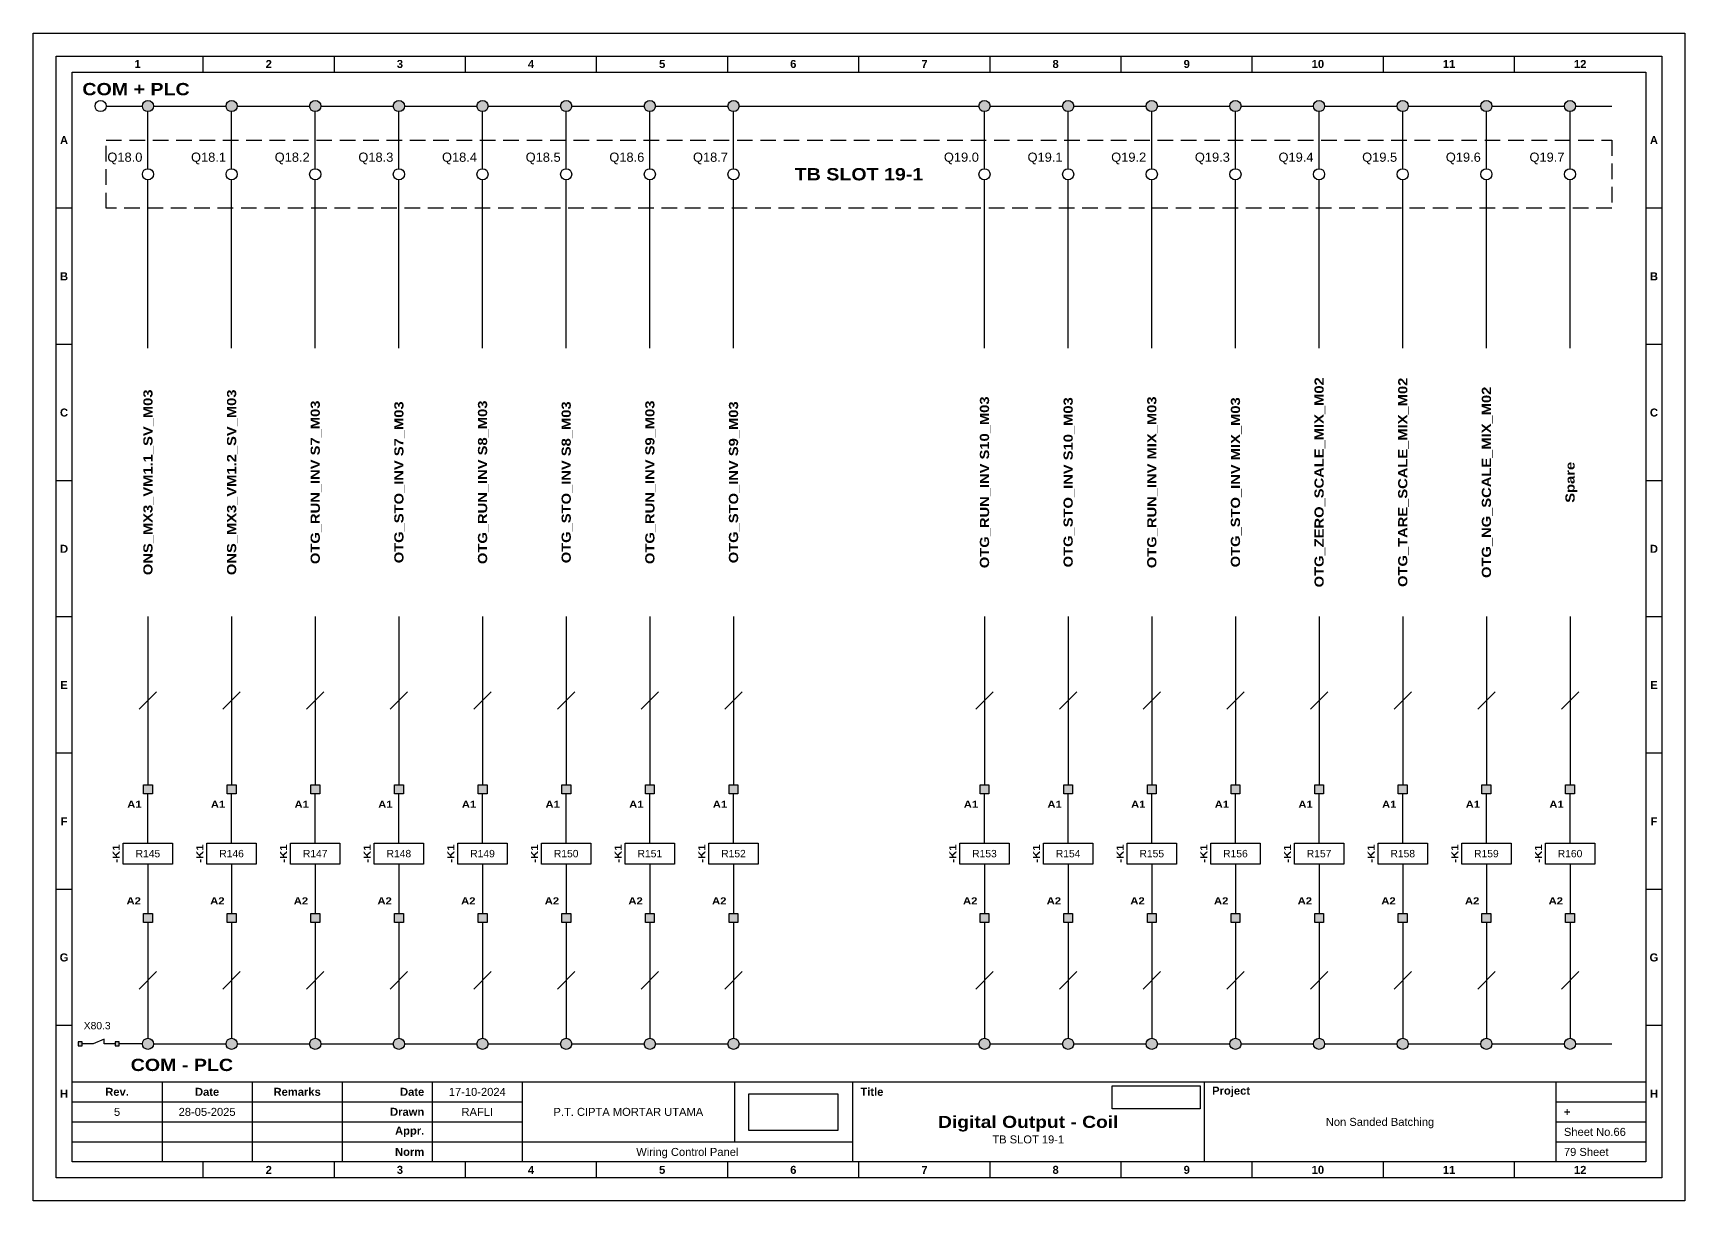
# Model space of a CAD drawing. Header units: millimetres. Extents: x 1018 to 2216, y 1079 to 1731.
# Drawn here: x 1636.9 to 1906.2, y 1079.3 to 1269.7 of the extents above; entities that cross this region are included whole.
import ezdxf
from ezdxf.enums import TextEntityAlignment as Align

# ---------------------------------------------------------------- set-up
doc = ezdxf.new("R2010")
doc.units = ezdxf.units.MM
doc.linetypes.add('HIDDEN', pattern=[9.525, 6.35, -3.175])
doc.styles.add('Bold', font='ariblk.ttf', dxfattribs={"height": 25.4})
doc.styles.get("Standard").update_dxf_attribs({"font": 'arial.ttf'})
picture_1 = doc.add_image_def('image1.png', size_in_pixel=(2048, 847))
picture_2 = doc.add_image_def('image2.png', size_in_pixel=(2092, 542))

# ---------------------------------------------------------------- blocks, each defined once
blk = doc.blocks.new('KOP MU PROJECT')
at = {"color": 6, "ltscale": 50}
for p, q in [((27.74, 184.05), (27.74, 186.66)), ((49.13, 184.05), (49.13, 186.66)), ((70.51, 184.05), (70.51, 186.66)), ((91.89, 184.05), (91.89, 186.66)), ((113.27, 184.05), (113.27, 186.66)), ((134.66, 184.05), (134.66, 186.66)), ((156.04, 184.05), (156.04, 186.66)), ((177.42, 184.05), (177.42, 186.66)), ((198.8, 184.05), (198.8, 186.66)), ((220.19, 184.05), (220.19, 186.66)), ((241.57, 184.05), (241.57, 186.66)), ((6.36, 161.84), (3.75, 161.84)), ((265.59, 161.84), (262.98, 161.84)), ((6.36, 139.63), (3.75, 139.63)), ((265.59, 139.63), (262.98, 139.63)), ((6.36, 117.42), (3.75, 117.42)), ((265.59, 117.42), (262.98, 117.42)), ((6.36, 95.22), (3.75, 95.22)), ((265.59, 95.22), (262.98, 95.22)), ((6.36, 73.01), (3.75, 73.01)), ((265.59, 73.01), (262.98, 73.01)), ((6.36, 50.8), (3.75, 50.8)), ((265.59, 50.8), (262.98, 50.8)), ((6.36, 28.59), (3.75, 28.59)), ((265.59, 28.59), (262.98, 28.59)), ((27.74, 3.75), (27.74, 6.36)), ((49.13, 3.75), (49.13, 6.36)), ((70.51, 3.75), (70.51, 6.36)), ((91.89, 3.75), (91.89, 6.36)), ((113.27, 3.75), (113.27, 6.36)), ((134.66, 3.75), (134.66, 6.36)), ((156.04, 3.75), (156.04, 6.36)), ((177.42, 3.75), (177.42, 6.36)), ((198.8, 3.75), (198.8, 6.36)), ((220.19, 3.75), (220.19, 6.36)), ((241.57, 3.75), (241.57, 6.36))]:
    blk.add_line(p, q, dxfattribs=at)
at = {"ltscale": 50}
for p, q in [((6.36, 19.41), (262.98, 19.41)), ((21.04, 19.41), (21.04, 6.36)), ((35.72, 19.41), (35.72, 6.36)), ((50.41, 19.41), (50.41, 6.36)), ((65.09, 19.41), (65.09, 6.36)), ((79.77, 19.41), (79.77, 6.36)), ((114.35, 19.41), (114.35, 9.62)), ((133.6, 19.41), (133.6, 6.36)), ((190.95, 19.41), (190.95, 6.36)), ((248.3, 19.41), (248.3, 6.36)), ((6.36, 16.15), (79.77, 16.15)), ((248.3, 16.15), (262.98, 16.15)), ((6.36, 12.89), (79.77, 12.89)), ((248.3, 12.89), (262.98, 12.89)), ((6.36, 9.62), (133.6, 9.62)), ((248.3, 9.62), (262.98, 9.62))]:
    blk.add_line(p, q, dxfattribs=at)
at = {"color": 1, "ltscale": 50}
blk.add_lwpolyline([(269.34, 0), (0, 0), (0, 190.41), (269.34, 190.41)], close=True, dxfattribs=at)
at = {"color": 6, "ltscale": 50}
for points in [[(265.59, 3.75), (3.75, 3.75), (3.75, 186.66), (265.59, 186.66)], [(262.98, 6.36), (6.36, 6.36), (6.36, 184.05), (262.98, 184.05)]]:
    blk.add_lwpolyline(points, close=True, dxfattribs=at)
at = {"ltscale": 50, "char_height": 1.305, "attachment_point": 4}
for s, width, heights, insert in [('\\pxqc;{\\fArial|b1|i0|c0|p34;1}', 21.3825, [2.51], (6.36, 185.36)), ('\\pxqc;{\\fArial|b1|i0|c0|p34;2}', 21.3825, [2.51], (27.74, 185.36)), ('\\pxqc;{\\fArial|b1|i0|c0|p34;3}', 21.3825, [2.51], (49.13, 185.36)), ('\\pxqc;{\\fArial|b1|i0|c0|p34;4}', 21.3825, [2.51], (70.51, 185.36)), ('\\pxqc;{\\fArial|b1|i0|c0|p34;5}', 21.3825, [2.51], (91.89, 185.36)), ('\\pxqc;{\\fArial|b1|i0|c0|p34;6}', 21.3825, [2.51], (113.27, 185.36)), ('\\pxqc;{\\fArial|b1|i0|c0|p34;7}', 21.3825, [2.51], (134.66, 185.36)), ('\\pxqc;{\\fArial|b1|i0|c0|p34;8}', 21.3825, [2.51], (156.04, 185.36)), ('\\pxqc;{\\fArial|b1|i0|c0|p34;9}', 21.3825, [2.51], (177.42, 185.36)), ('\\pxqc;{\\fArial|b1|i0|c0|p34;10}', 21.3825, [2.51], (198.8, 185.36)), ('\\pxqc;{\\fArial|b1|i0|c0|p34;11}', 21.3825, [2.51], (220.19, 185.36)), ('\\pxqc;{\\fArial|b1|i0|c0|p34;12}', 21.3825, [2.51], (241.57, 185.36)), ('\\pxqc;{\\fArial|b1|i0|c0|p34;A}', 2.61, [2.51], (3.75, 172.95)), ('\\pxqc;{\\fArial|b1|i0|c0|p34;A}', 2.61, [2.51], (262.98, 172.95)), ('\\pxqc;{\\fArial|b1|i0|c0|p34;B}', 2.61, [2.51], (3.75, 150.74)), ('\\pxqc;{\\fArial|b1|i0|c0|p34;B}', 2.61, [2.51], (262.98, 150.74)), ('\\pxqc;{\\fArial|b1|i0|c0|p34;C}', 2.61, [2.51], (3.75, 128.53)), ('\\pxqc;{\\fArial|b1|i0|c0|p34;C}', 2.61, [2.51], (262.98, 128.53)), ('\\pxqc;{\\fArial|b1|i0|c0|p34;D}', 2.61, [2.51], (3.75, 106.32)), ('\\pxqc;{\\fArial|b1|i0|c0|p34;D}', 2.61, [2.51], (262.98, 106.32)), ('\\pxqc;{\\fArial|b1|i0|c0|p34;E}', 2.61, [2.51], (3.75, 84.11)), ('\\pxqc;{\\fArial|b1|i0|c0|p34;E}', 2.61, [2.51], (262.98, 84.11)), ('\\pxqc;{\\fArial|b1|i0|c0|p34;F}', 2.61, [2.51], (3.75, 61.9)), ('\\pxqc;{\\fArial|b1|i0|c0|p34;F}', 2.61, [2.51], (262.98, 61.9)), ('\\pxqc;{\\fArial|b1|i0|c0|p34;G}', 2.61, [2.51], (3.75, 39.69)), ('\\pxqc;{\\fArial|b1|i0|c0|p34;G}', 2.61, [2.51], (262.98, 39.69)), ('\\pxqc;{\\fArial|b1|i0|c0|p34;H}', 2.61, [2.51], (3.75, 17.47)), ('\\pxqc;{\\fArial|b1|i0|c0|p34;Rev.}', 14.6811, [2.88], (6.36, 17.78)), ('\\pxqc;{\\fArial|b1|i0|c0|p34;Date}', 14.6811, [2.88], (21.04, 17.78)), ('\\pxqc;{\\fArial|b1|i0|c0|p34;Remarks}', 14.6811, [2.88], (35.72, 17.78)), ('\\pxqr;{\\fArial|b1|i0|c0|p34;Date}', 13.3761, [2.88], (50.41, 17.78)), ('\\pxql;{\\fArial|b1|i0|c0|p34;Title}', 50.2419, [2.88], (134.9, 17.78)), ('\\pxql;{\\fArial|b1|i0|c0|p34;Project}', 50.2419, [2.88], (192.25, 17.78)), ('\\pxqc;{\\fArial|b1|i0|c0|p34;H}', 2.61, [2.51], (262.98, 17.47)), ('\\pxqr;{\\fArial|b1|i0|c0|p34;Drawn}', 13.3761, [2.88], (50.41, 14.52)), ('\\pxql;{\\fArial|b1|i0|c0|p34;+}', 14.6811, [2.88], (249.61, 14.52)), ('\\pxqr;{\\fArial|b1|i0|c0|p34;Appr.}', 13.3761, [2.88], (50.41, 11.26)), ('\\pxqr;{\\fArial|b1|i0|c0|p34;Norm}', 13.3761, [2.88], (50.41, 7.99)), ('\\pxqc;{\\fArial|b1|i0|c0|p34;2}', 21.3825, [2.51], (27.74, 5.06)), ('\\pxqc;{\\fArial|b1|i0|c0|p34;3}', 21.3825, [2.51], (49.13, 5.06)), ('\\pxqc;{\\fArial|b1|i0|c0|p34;4}', 21.3825, [2.51], (70.51, 5.06)), ('\\pxqc;{\\fArial|b1|i0|c0|p34;5}', 21.3825, [2.51], (91.89, 5.06)), ('\\pxqc;{\\fArial|b1|i0|c0|p34;6}', 21.3825, [2.51], (113.27, 5.06)), ('\\pxqc;{\\fArial|b1|i0|c0|p34;7}', 21.3825, [2.51], (134.66, 5.06)), ('\\pxqc;{\\fArial|b1|i0|c0|p34;8}', 21.3825, [2.51], (156.04, 5.06)), ('\\pxqc;{\\fArial|b1|i0|c0|p34;9}', 21.3825, [2.51], (177.42, 5.06)), ('\\pxqc;{\\fArial|b1|i0|c0|p34;10}', 21.3825, [2.51], (198.8, 5.06)), ('\\pxqc;{\\fArial|b1|i0|c0|p34;11}', 21.3825, [2.51], (220.19, 5.06)), ('\\pxqc;{\\fArial|b1|i0|c0|p34;12}', 21.3825, [2.51], (241.57, 5.06))]:
    blk.add_mtext_dynamic_manual_height_columns(s, width=width, gutter_width=0.0326, heights=heights, dxfattribs=dict(at, insert=insert))
at = {"ltscale": 50}
for tag, p in [('DATECREATED', (72.43, 17.78)), ('REV', (13.7, 14.52)), ('REVDATE', (28.38, 14.52)), ('REMARKS', (43.06, 14.52)), ('DRAWN', (72.43, 14.52)), ('COMPANY', (97.06, 14.52)), ('PROJECT', (219.62, 12.89)), ('APPR', (72.43, 11.26)), ('NORM', (72.43, 7.99)), ('DRAWINGCATEGORY', (106.68, 7.99)), ('DESCRIPTION', (162.27, 10.03))]:
    blk.add_attdef(tag, text='', height=1.3, dxfattribs=at).set_placement(p, align=Align.MIDDLE_CENTER)
at = {"ltscale": 50, "style": 'Bold'}
blk.add_attdef('TITLE', text='', height=1.96, dxfattribs=at).set_placement((162.27, 12.89), align=Align.MIDDLE_CENTER)
at = {"ltscale": 50}
for tag, p in [('SHEETNUMBER', (249.61, 11.26)), ('TOTALSHEET', (249.61, 7.99))]:
    blk.add_attdef(tag, text='', height=1.3, dxfattribs=at).set_placement(p, align=Align.MIDDLE_LEFT)
image = blk.add_image(picture_1, insert=(116.72, 11.48), size_in_units=(14.5, 6), dxfattribs=at)
image.dxf.flags = 15
image = blk.add_image(picture_2, insert=(175.94, 15.04), size_in_units=(14.36, 3.72), dxfattribs=at)
image.dxf.flags = 15

msp = doc.modelspace()

# ---------------------------------------------------------------- hatches: boundary and pattern name
at = {"true_color": 0x105689}
h = msp.add_hatch(color=146, dxfattribs=at)
h.dxf.hatch_style = 1
h.paths.add_polyline_path([(1888.37, 1257.79, 1), (1886.55, 1257.79, 1)])
h.paths.add_polyline_path([(1872.91, 1257.79, 1), (1874.73, 1257.79, 1)])
h.paths.add_polyline_path([(1859.27, 1257.79, 1), (1861.09, 1257.79, 1)])
h.paths.add_polyline_path([(1847.45, 1257.79, 1), (1845.63, 1257.79, 1)])
h.paths.add_polyline_path([(1833.81, 1257.79, 1), (1831.99, 1257.79, 1)])
h.paths.add_polyline_path([(1820.17, 1257.79, 1), (1818.35, 1257.79, 1)])
h.paths.add_polyline_path([(1806.53, 1257.79, 1), (1804.71, 1257.79, 1)])
h.paths.add_polyline_path([(1792.89, 1257.79, 1), (1791.07, 1257.79, 1)])
h.paths.add_polyline_path([(1751.97, 1257.79, 1), (1750.16, 1257.79, 1)])
h.paths.add_polyline_path([(1738.33, 1257.79, 1), (1736.52, 1257.79, 1)])
h.paths.add_polyline_path([(1724.69, 1257.79, 1), (1722.88, 1257.79, 1)])
h.paths.add_polyline_path([(1711.05, 1257.79, 1), (1709.24, 1257.79, 1)])
h.paths.add_polyline_path([(1695.6, 1257.79, 1), (1697.41, 1257.79, 1)])
h.paths.add_polyline_path([(1683.77, 1257.79, 1), (1681.96, 1257.79, 1)])
h.paths.add_polyline_path([(1668.32, 1257.79, 1), (1670.13, 1257.79, 1)])
h.paths.add_polyline_path([(1656.49, 1257.79, 1), (1654.68, 1257.79, 1)])
h = msp.add_hatch(color=256)
h.dxf.hatch_style = 1
h.paths.add_polyline_path([(1656.31, 1145.68), (1656.31, 1147.13), (1654.86, 1147.13), (1654.86, 1145.68)])
h.paths.add_polyline_path([(1654.86, 1124.7), (1656.31, 1124.7), (1656.31, 1126.15), (1654.86, 1126.15)])
h = msp.add_hatch(color=256)
h.dxf.hatch_style = 1
h.paths.add_polyline_path([(1669.95, 1145.68), (1669.95, 1147.13), (1668.5, 1147.13), (1668.5, 1145.68)])
h.paths.add_polyline_path([(1668.5, 1124.7), (1669.95, 1124.7), (1669.95, 1126.15), (1668.5, 1126.15)])
h = msp.add_hatch(color=256)
h.dxf.hatch_style = 1
h.paths.add_polyline_path([(1683.59, 1145.68), (1683.59, 1147.13), (1682.14, 1147.13), (1682.14, 1145.68)])
h.paths.add_polyline_path([(1682.14, 1124.7), (1683.59, 1124.7), (1683.59, 1126.15), (1682.14, 1126.15)])
h = msp.add_hatch(color=256)
h.dxf.hatch_style = 1
h.paths.add_polyline_path([(1697.23, 1145.68), (1697.23, 1147.13), (1695.78, 1147.13), (1695.78, 1145.68)])
h.paths.add_polyline_path([(1695.78, 1124.7), (1697.23, 1124.7), (1697.23, 1126.15), (1695.78, 1126.15)])
h = msp.add_hatch(color=256)
h.dxf.hatch_style = 1
h.paths.add_polyline_path([(1710.87, 1145.68), (1710.87, 1147.13), (1709.42, 1147.13), (1709.42, 1145.68)])
h.paths.add_polyline_path([(1709.42, 1124.7), (1710.87, 1124.7), (1710.87, 1126.15), (1709.42, 1126.15)])
h = msp.add_hatch(color=256)
h.dxf.hatch_style = 1
h.paths.add_polyline_path([(1724.51, 1145.68), (1724.51, 1147.13), (1723.06, 1147.13), (1723.06, 1145.68)])
h.paths.add_polyline_path([(1723.06, 1124.7), (1724.51, 1124.7), (1724.51, 1126.15), (1723.06, 1126.15)])
h = msp.add_hatch(color=256)
h.dxf.hatch_style = 1
h.paths.add_polyline_path([(1738.15, 1145.68), (1738.15, 1147.13), (1736.7, 1147.13), (1736.7, 1145.68)])
h.paths.add_polyline_path([(1736.7, 1124.7), (1738.15, 1124.7), (1738.15, 1126.15), (1736.7, 1126.15)])
h = msp.add_hatch(color=256)
h.dxf.hatch_style = 1
h.paths.add_polyline_path([(1751.79, 1145.68), (1751.79, 1147.13), (1750.34, 1147.13), (1750.34, 1145.68)])
h.paths.add_polyline_path([(1750.34, 1124.7), (1751.79, 1124.7), (1751.79, 1126.15), (1750.34, 1126.15)])
h = msp.add_hatch(color=256)
h.dxf.hatch_style = 1
h.paths.add_polyline_path([(1792.71, 1145.68), (1792.71, 1147.13), (1791.26, 1147.13), (1791.26, 1145.68)])
h.paths.add_polyline_path([(1791.26, 1124.7), (1792.71, 1124.7), (1792.71, 1126.15), (1791.26, 1126.15)])
h = msp.add_hatch(color=256)
h.dxf.hatch_style = 1
h.paths.add_polyline_path([(1806.35, 1145.68), (1806.35, 1147.13), (1804.9, 1147.13), (1804.9, 1145.68)])
h.paths.add_polyline_path([(1804.9, 1124.7), (1806.35, 1124.7), (1806.35, 1126.15), (1804.9, 1126.15)])
h = msp.add_hatch(color=256)
h.dxf.hatch_style = 1
h.paths.add_polyline_path([(1819.99, 1145.68), (1819.99, 1147.13), (1818.54, 1147.13), (1818.54, 1145.68)])
h.paths.add_polyline_path([(1818.54, 1124.7), (1819.99, 1124.7), (1819.99, 1126.15), (1818.54, 1126.15)])
h = msp.add_hatch(color=256)
h.dxf.hatch_style = 1
h.paths.add_polyline_path([(1833.63, 1145.68), (1833.63, 1147.13), (1832.18, 1147.13), (1832.18, 1145.68)])
h.paths.add_polyline_path([(1832.18, 1124.7), (1833.63, 1124.7), (1833.63, 1126.15), (1832.18, 1126.15)])
h = msp.add_hatch(color=256)
h.dxf.hatch_style = 1
h.paths.add_polyline_path([(1847.27, 1145.68), (1847.27, 1147.13), (1845.82, 1147.13), (1845.82, 1145.68)])
h.paths.add_polyline_path([(1845.82, 1124.7), (1847.27, 1124.7), (1847.27, 1126.15), (1845.82, 1126.15)])
h = msp.add_hatch(color=256)
h.dxf.hatch_style = 1
h.paths.add_polyline_path([(1860.91, 1145.68), (1860.91, 1147.13), (1859.45, 1147.13), (1859.45, 1145.68)])
h.paths.add_polyline_path([(1859.45, 1124.7), (1860.91, 1124.7), (1860.91, 1126.15), (1859.45, 1126.15)])
h = msp.add_hatch(color=256)
h.dxf.hatch_style = 1
h.paths.add_polyline_path([(1874.55, 1145.68), (1874.55, 1147.13), (1873.09, 1147.13), (1873.09, 1145.68)])
h.paths.add_polyline_path([(1873.09, 1124.7), (1874.55, 1124.7), (1874.55, 1126.15), (1873.09, 1126.15)])
h = msp.add_hatch(color=256)
h.dxf.hatch_style = 1
h.paths.add_polyline_path([(1888.18, 1145.68), (1888.18, 1147.13), (1886.73, 1147.13), (1886.73, 1145.68)])
h.paths.add_polyline_path([(1886.73, 1124.7), (1888.18, 1124.7), (1888.18, 1126.15), (1886.73, 1126.15)])
h = msp.add_hatch(color=256)
h.dxf.hatch_style = 1
h.paths.add_polyline_path([(1650.88, 1105.22), (1650.24, 1105.22), (1650.24, 1104.58), (1650.88, 1104.58)])
h.paths.add_polyline_path([(1644.21, 1105.22), (1644.21, 1104.58), (1644.85, 1104.58), (1644.85, 1105.22)])
h = msp.add_hatch(color=146, dxfattribs=at)
h.dxf.hatch_style = 1
h.paths.add_polyline_path([(1888.37, 1104.9, 1), (1886.55, 1104.9, 1)])
h.paths.add_polyline_path([(1872.91, 1104.9, 1), (1874.73, 1104.9, 1)])
h.paths.add_polyline_path([(1859.27, 1104.9, 1), (1861.09, 1104.9, 1)])
h.paths.add_polyline_path([(1847.45, 1104.9, 1), (1845.63, 1104.9, 1)])
h.paths.add_polyline_path([(1833.81, 1104.9, 1), (1831.99, 1104.9, 1)])
h.paths.add_polyline_path([(1820.17, 1104.9, 1), (1818.35, 1104.9, 1)])
h.paths.add_polyline_path([(1806.53, 1104.9, 1), (1804.71, 1104.9, 1)])
h.paths.add_polyline_path([(1792.89, 1104.9, 1), (1791.07, 1104.9, 1)])
h.paths.add_polyline_path([(1751.97, 1104.9, 1), (1750.16, 1104.9, 1)])
h.paths.add_polyline_path([(1738.33, 1104.9, 1), (1736.52, 1104.9, 1)])
h.paths.add_polyline_path([(1724.69, 1104.9, 1), (1722.88, 1104.9, 1)])
h.paths.add_polyline_path([(1711.05, 1104.9, 1), (1709.24, 1104.9, 1)])
h.paths.add_polyline_path([(1695.6, 1104.9, 1), (1697.41, 1104.9, 1)])
h.paths.add_polyline_path([(1683.77, 1104.9, 1), (1681.96, 1104.9, 1)])
h.paths.add_polyline_path([(1668.32, 1104.9, 1), (1670.13, 1104.9, 1)])
h.paths.add_polyline_path([(1656.49, 1104.9, 1), (1654.68, 1104.9, 1)])

# ---------------------------------------------------------------- linework, layer by layer
at = {"color": 146, "true_color": 0x105689}
for p, q in [((1648.76, 1257.79), (1654.68, 1257.79)), ((1655.58, 1247.59), (1655.58, 1256.88)), ((1656.49, 1257.79), (1668.32, 1257.79)), ((1669.22, 1247.59), (1669.22, 1256.88)), ((1670.13, 1257.79), (1681.96, 1257.79)), ((1682.86, 1247.59), (1682.86, 1256.88)), ((1683.77, 1257.79), (1695.6, 1257.79)), ((1696.5, 1247.59), (1696.5, 1256.88)), ((1697.41, 1257.79), (1709.24, 1257.79)), ((1710.14, 1247.59), (1710.14, 1256.88)), ((1711.05, 1257.79), (1722.88, 1257.79)), ((1723.78, 1247.59), (1723.78, 1256.88)), ((1724.69, 1257.79), (1736.52, 1257.79)), ((1737.42, 1247.59), (1737.42, 1256.88)), ((1738.33, 1257.79), (1750.16, 1257.79)), ((1751.06, 1247.59), (1751.06, 1256.88)), ((1751.97, 1257.79), (1791.07, 1257.79)), ((1791.98, 1247.59), (1791.98, 1256.88)), ((1792.89, 1257.79), (1804.71, 1257.79)), ((1805.62, 1247.59), (1805.62, 1256.88)), ((1806.53, 1257.79), (1818.35, 1257.79)), ((1819.26, 1247.59), (1819.26, 1256.88)), ((1820.17, 1257.79), (1831.99, 1257.79)), ((1832.9, 1247.59), (1832.9, 1256.88)), ((1833.81, 1257.79), (1845.63, 1257.79)), ((1846.54, 1247.59), (1846.54, 1256.88)), ((1847.45, 1257.79), (1859.27, 1257.79)), ((1860.18, 1247.59), (1860.18, 1256.88)), ((1861.09, 1257.79), (1872.91, 1257.79)), ((1873.82, 1247.59), (1873.82, 1256.88)), ((1874.73, 1257.79), (1886.55, 1257.79)), ((1887.46, 1247.59), (1887.46, 1256.88)), ((1888.37, 1257.79), (1894.28, 1257.79)), ((1655.58, 1218.34), (1655.58, 1245.77)), ((1669.22, 1218.34), (1669.22, 1245.77)), ((1682.86, 1218.34), (1682.86, 1245.77)), ((1696.5, 1218.34), (1696.5, 1245.77)), ((1710.14, 1218.34), (1710.14, 1245.77)), ((1723.78, 1218.34), (1723.78, 1245.77)), ((1737.42, 1218.34), (1737.42, 1245.77)), ((1751.06, 1218.34), (1751.06, 1245.77)), ((1791.98, 1218.34), (1791.98, 1245.77)), ((1805.62, 1218.34), (1805.62, 1245.77)), ((1819.26, 1218.34), (1819.26, 1245.77)), ((1832.9, 1218.34), (1832.9, 1245.77)), ((1846.54, 1218.34), (1846.54, 1245.77)), ((1860.18, 1218.34), (1860.18, 1245.77)), ((1873.82, 1218.34), (1873.82, 1245.77)), ((1887.46, 1218.34), (1887.46, 1245.77)), ((1655.58, 1174.57), (1655.58, 1147.13)), ((1669.22, 1174.57), (1669.22, 1147.13)), ((1682.86, 1174.57), (1682.86, 1147.13)), ((1696.5, 1174.57), (1696.5, 1147.13)), ((1710.14, 1174.57), (1710.14, 1147.13)), ((1723.78, 1174.57), (1723.78, 1147.13)), ((1737.42, 1174.57), (1737.42, 1147.13)), ((1751.06, 1174.57), (1751.06, 1147.13)), ((1791.98, 1174.57), (1791.98, 1147.13)), ((1805.62, 1174.57), (1805.62, 1147.13)), ((1819.26, 1174.57), (1819.26, 1147.13)), ((1832.9, 1174.57), (1832.9, 1147.13)), ((1846.54, 1174.57), (1846.54, 1147.13)), ((1860.18, 1174.57), (1860.18, 1147.13)), ((1873.82, 1174.57), (1873.82, 1147.13)), ((1887.46, 1174.57), (1887.46, 1147.13)), ((1654.17, 1159.44), (1657, 1162.27)), ((1667.81, 1159.44), (1670.64, 1162.27)), ((1681.45, 1159.44), (1684.28, 1162.27)), ((1695.09, 1159.44), (1697.92, 1162.27)), ((1708.73, 1159.44), (1711.56, 1162.27)), ((1722.37, 1159.44), (1725.2, 1162.27)), ((1736.01, 1159.44), (1738.84, 1162.27)), ((1749.65, 1159.44), (1752.48, 1162.27)), ((1790.57, 1159.44), (1793.4, 1162.27)), ((1804.21, 1159.44), (1807.04, 1162.27)), ((1817.85, 1159.44), (1820.68, 1162.27)), ((1831.49, 1159.44), (1834.31, 1162.27)), ((1845.13, 1159.44), (1847.95, 1162.27)), ((1858.77, 1159.44), (1861.59, 1162.27)), ((1872.41, 1159.44), (1875.23, 1162.27)), ((1886.05, 1159.44), (1888.87, 1162.27)), ((1655.58, 1124.7), (1655.58, 1105.81)), ((1669.22, 1124.7), (1669.22, 1105.81)), ((1682.86, 1124.7), (1682.86, 1105.81)), ((1696.5, 1124.7), (1696.5, 1105.81)), ((1710.14, 1124.7), (1710.14, 1105.81)), ((1723.78, 1124.7), (1723.78, 1105.81)), ((1737.42, 1124.7), (1737.42, 1105.81)), ((1751.06, 1124.7), (1751.06, 1105.81)), ((1791.98, 1124.7), (1791.98, 1105.81)), ((1805.62, 1124.7), (1805.62, 1105.81)), ((1819.26, 1124.7), (1819.26, 1105.81)), ((1832.9, 1124.7), (1832.9, 1105.81)), ((1846.54, 1124.7), (1846.54, 1105.81)), ((1860.18, 1124.7), (1860.18, 1105.81)), ((1873.82, 1124.7), (1873.82, 1105.81)), ((1887.46, 1124.7), (1887.46, 1105.81)), ((1654.17, 1113.84), (1657, 1116.67)), ((1667.81, 1113.84), (1670.64, 1116.67)), ((1681.45, 1113.84), (1684.28, 1116.67)), ((1695.09, 1113.84), (1697.92, 1116.67)), ((1708.73, 1113.84), (1711.56, 1116.67)), ((1722.37, 1113.84), (1725.2, 1116.67)), ((1736.01, 1113.84), (1738.84, 1116.67)), ((1749.65, 1113.84), (1752.48, 1116.67)), ((1790.57, 1113.84), (1793.4, 1116.67)), ((1804.21, 1113.84), (1807.04, 1116.67)), ((1817.85, 1113.84), (1820.68, 1116.67)), ((1831.49, 1113.84), (1834.31, 1116.67)), ((1845.13, 1113.84), (1847.95, 1116.67)), ((1858.77, 1113.84), (1861.59, 1116.67)), ((1872.41, 1113.84), (1875.23, 1116.67)), ((1886.05, 1113.84), (1888.87, 1116.67)), ((1654.68, 1104.9), (1650.88, 1104.9)), ((1656.49, 1104.9), (1668.32, 1104.9)), ((1670.13, 1104.9), (1681.96, 1104.9)), ((1683.77, 1104.9), (1695.6, 1104.9)), ((1697.41, 1104.9), (1709.24, 1104.9)), ((1711.05, 1104.9), (1722.88, 1104.9)), ((1724.69, 1104.9), (1736.52, 1104.9)), ((1738.33, 1104.9), (1750.16, 1104.9)), ((1751.97, 1104.9), (1791.07, 1104.9)), ((1792.89, 1104.9), (1804.71, 1104.9)), ((1806.53, 1104.9), (1818.35, 1104.9)), ((1820.17, 1104.9), (1831.99, 1104.9)), ((1833.81, 1104.9), (1845.63, 1104.9)), ((1847.45, 1104.9), (1859.27, 1104.9)), ((1861.09, 1104.9), (1872.91, 1104.9)), ((1874.73, 1104.9), (1886.55, 1104.9)), ((1888.37, 1104.9), (1894.28, 1104.9))]:
    msp.add_line(p, q, dxfattribs=at)
at = {"ltscale": 50}
for p, q in [((1655.58, 1137.64), (1655.58, 1145.68)), ((1669.22, 1137.64), (1669.22, 1145.68)), ((1682.86, 1137.64), (1682.86, 1145.68)), ((1696.5, 1137.64), (1696.5, 1145.68)), ((1710.14, 1137.64), (1710.14, 1145.68)), ((1723.78, 1137.64), (1723.78, 1145.68)), ((1737.42, 1137.64), (1737.42, 1145.68)), ((1751.06, 1137.64), (1751.06, 1145.68)), ((1791.98, 1137.64), (1791.98, 1145.68)), ((1805.62, 1137.64), (1805.62, 1145.68)), ((1819.26, 1137.64), (1819.26, 1145.68)), ((1832.9, 1137.64), (1832.9, 1145.68)), ((1846.54, 1137.64), (1846.54, 1145.68)), ((1860.18, 1137.64), (1860.18, 1145.68)), ((1873.82, 1137.64), (1873.82, 1145.68)), ((1887.46, 1137.64), (1887.46, 1145.68)), ((1655.58, 1134.2), (1655.58, 1126.15)), ((1669.22, 1134.2), (1669.22, 1126.15)), ((1682.86, 1134.2), (1682.86, 1126.15)), ((1696.5, 1134.2), (1696.5, 1126.15)), ((1710.14, 1134.2), (1710.14, 1126.15)), ((1723.78, 1134.2), (1723.78, 1126.15)), ((1737.42, 1134.2), (1737.42, 1126.15)), ((1751.06, 1134.2), (1751.06, 1126.15)), ((1791.98, 1134.2), (1791.98, 1126.15)), ((1805.62, 1134.2), (1805.62, 1126.15)), ((1819.26, 1134.2), (1819.26, 1126.15)), ((1832.9, 1134.2), (1832.9, 1126.15)), ((1846.54, 1134.2), (1846.54, 1126.15)), ((1860.18, 1134.2), (1860.18, 1126.15)), ((1873.82, 1134.2), (1873.82, 1126.15)), ((1887.46, 1134.2), (1887.46, 1126.15)), ((1646.65, 1104.9), (1644.85, 1104.9)), ((1648.44, 1105.65), (1646.65, 1104.9)), ((1650.24, 1104.9), (1648.44, 1104.9))]:
    msp.add_line(p, q, dxfattribs=at)
msp.add_line((1648.44, 1104.9), (1648.44, 1105.65))
at = {"linetype": 'HIDDEN', "ltscale": 0.4}
msp.add_lwpolyline([(1648.76, 1252.23), (1894.28, 1252.23), (1894.28, 1241.13), (1648.76, 1241.13)], close=True, dxfattribs=at)
for points in [[(1654.86, 1147.13), (1656.31, 1147.13), (1656.31, 1145.68), (1654.86, 1145.68)], [(1668.5, 1147.13), (1669.95, 1147.13), (1669.95, 1145.68), (1668.5, 1145.68)], [(1682.14, 1147.13), (1683.59, 1147.13), (1683.59, 1145.68), (1682.14, 1145.68)], [(1695.78, 1147.13), (1697.23, 1147.13), (1697.23, 1145.68), (1695.78, 1145.68)], [(1709.42, 1147.13), (1710.87, 1147.13), (1710.87, 1145.68), (1709.42, 1145.68)], [(1723.06, 1147.13), (1724.51, 1147.13), (1724.51, 1145.68), (1723.06, 1145.68)], [(1736.7, 1147.13), (1738.15, 1147.13), (1738.15, 1145.68), (1736.7, 1145.68)], [(1750.34, 1147.13), (1751.79, 1147.13), (1751.79, 1145.68), (1750.34, 1145.68)], [(1791.26, 1147.13), (1792.71, 1147.13), (1792.71, 1145.68), (1791.26, 1145.68)], [(1804.9, 1147.13), (1806.35, 1147.13), (1806.35, 1145.68), (1804.9, 1145.68)], [(1818.54, 1147.13), (1819.99, 1147.13), (1819.99, 1145.68), (1818.54, 1145.68)], [(1832.18, 1147.13), (1833.63, 1147.13), (1833.63, 1145.68), (1832.18, 1145.68)], [(1845.82, 1147.13), (1847.27, 1147.13), (1847.27, 1145.68), (1845.82, 1145.68)], [(1859.45, 1147.13), (1860.91, 1147.13), (1860.91, 1145.68), (1859.45, 1145.68)], [(1873.09, 1147.13), (1874.55, 1147.13), (1874.55, 1145.68), (1873.09, 1145.68)], [(1886.73, 1147.13), (1888.18, 1147.13), (1888.18, 1145.68), (1886.73, 1145.68)], [(1654.86, 1126.15), (1656.31, 1126.15), (1656.31, 1124.7), (1654.86, 1124.7)], [(1668.5, 1126.15), (1669.95, 1126.15), (1669.95, 1124.7), (1668.5, 1124.7)], [(1682.14, 1126.15), (1683.59, 1126.15), (1683.59, 1124.7), (1682.14, 1124.7)], [(1695.78, 1126.15), (1697.23, 1126.15), (1697.23, 1124.7), (1695.78, 1124.7)], [(1709.42, 1126.15), (1710.87, 1126.15), (1710.87, 1124.7), (1709.42, 1124.7)], [(1723.06, 1126.15), (1724.51, 1126.15), (1724.51, 1124.7), (1723.06, 1124.7)], [(1736.7, 1126.15), (1738.15, 1126.15), (1738.15, 1124.7), (1736.7, 1124.7)], [(1750.34, 1126.15), (1751.79, 1126.15), (1751.79, 1124.7), (1750.34, 1124.7)], [(1791.26, 1126.15), (1792.71, 1126.15), (1792.71, 1124.7), (1791.26, 1124.7)], [(1804.9, 1126.15), (1806.35, 1126.15), (1806.35, 1124.7), (1804.9, 1124.7)], [(1818.54, 1126.15), (1819.99, 1126.15), (1819.99, 1124.7), (1818.54, 1124.7)], [(1832.18, 1126.15), (1833.63, 1126.15), (1833.63, 1124.7), (1832.18, 1124.7)], [(1845.82, 1126.15), (1847.27, 1126.15), (1847.27, 1124.7), (1845.82, 1124.7)], [(1859.45, 1126.15), (1860.91, 1126.15), (1860.91, 1124.7), (1859.45, 1124.7)], [(1873.09, 1126.15), (1874.55, 1126.15), (1874.55, 1124.7), (1873.09, 1124.7)], [(1886.73, 1126.15), (1888.18, 1126.15), (1888.18, 1124.7), (1886.73, 1124.7)]]:
    msp.add_lwpolyline(points, close=True)
at = {"ltscale": 50}
for points in [[(1651.56, 1137.64), (1659.6, 1137.64), (1659.6, 1134.2), (1651.56, 1134.2)], [(1665.2, 1137.64), (1673.24, 1137.64), (1673.24, 1134.2), (1665.2, 1134.2)], [(1678.84, 1137.64), (1686.88, 1137.64), (1686.88, 1134.2), (1678.84, 1134.2)], [(1692.48, 1137.64), (1700.52, 1137.64), (1700.52, 1134.2), (1692.48, 1134.2)], [(1706.12, 1137.64), (1714.16, 1137.64), (1714.16, 1134.2), (1706.12, 1134.2)], [(1719.76, 1137.64), (1727.8, 1137.64), (1727.8, 1134.2), (1719.76, 1134.2)], [(1733.4, 1137.64), (1741.44, 1137.64), (1741.44, 1134.2), (1733.4, 1134.2)], [(1747.04, 1137.64), (1755.08, 1137.64), (1755.08, 1134.2), (1747.04, 1134.2)], [(1787.96, 1137.64), (1796, 1137.64), (1796, 1134.2), (1787.96, 1134.2)], [(1801.6, 1137.64), (1809.64, 1137.64), (1809.64, 1134.2), (1801.6, 1134.2)], [(1815.24, 1137.64), (1823.28, 1137.64), (1823.28, 1134.2), (1815.24, 1134.2)], [(1828.88, 1137.64), (1836.92, 1137.64), (1836.92, 1134.2), (1828.88, 1134.2)], [(1842.52, 1137.64), (1850.56, 1137.64), (1850.56, 1134.2), (1842.52, 1134.2)], [(1856.16, 1137.64), (1864.2, 1137.64), (1864.2, 1134.2), (1856.16, 1134.2)], [(1869.8, 1137.64), (1877.84, 1137.64), (1877.84, 1134.2), (1869.8, 1134.2)], [(1883.44, 1137.64), (1891.48, 1137.64), (1891.48, 1134.2), (1883.44, 1134.2)]]:
    msp.add_lwpolyline(points, close=True, dxfattribs=at)
at = {"ltscale": 500}
for points in [[(1644.21, 1105.22), (1644.21, 1104.58), (1644.85, 1104.58), (1644.85, 1105.22)], [(1650.24, 1105.22), (1650.24, 1104.58), (1650.88, 1104.58), (1650.88, 1105.22)]]:
    msp.add_lwpolyline(points, close=True, dxfattribs=at)
at = {"color": 146, "ltscale": 500, "true_color": 0x105689}
for centre in [(1647.86, 1257.79), (1655.58, 1257.79), (1669.22, 1257.79), (1682.86, 1257.79), (1696.5, 1257.79), (1710.14, 1257.79), (1723.78, 1257.79), (1737.42, 1257.79), (1751.06, 1257.79), (1791.98, 1257.79), (1805.62, 1257.79), (1819.26, 1257.79), (1832.9, 1257.79), (1846.54, 1257.79), (1860.18, 1257.79), (1873.82, 1257.79), (1887.46, 1257.79), (1655.58, 1246.68), (1669.22, 1246.68), (1682.86, 1246.68), (1696.5, 1246.68), (1710.14, 1246.68), (1723.78, 1246.68), (1737.42, 1246.68), (1751.06, 1246.68), (1791.98, 1246.68), (1805.62, 1246.68), (1819.26, 1246.68), (1832.9, 1246.68), (1846.54, 1246.68), (1860.18, 1246.68), (1873.82, 1246.68), (1887.46, 1246.68), (1655.58, 1104.9), (1669.22, 1104.9), (1682.86, 1104.9), (1696.5, 1104.9), (1710.14, 1104.9), (1723.78, 1104.9), (1737.42, 1104.9), (1751.06, 1104.9), (1791.98, 1104.9), (1805.62, 1104.9), (1819.26, 1104.9), (1832.9, 1104.9), (1846.54, 1104.9), (1860.18, 1104.9), (1873.82, 1104.9), (1887.46, 1104.9)]:
    msp.add_circle(centre, 0.907, dxfattribs=at)

# ---------------------------------------------------------------- block references
msp.add_blockref('KOP MU PROJECT', (1636.85, 1079.29)).add_auto_attribs({'DESCRIPTION': 'TB SLOT 19-1', 'TITLE': 'Digital Output - Coil', 'PROJECT': 'Non Sanded Batching', 'COMPANY': 'P.T. CIPTA MORTAR UTAMA', 'DRAWINGCATEGORY': 'Wiring Control Panel', 'DRAWN': 'RAFLI', 'DATECREATED': '17-10-2024', 'REVDATE': '28-05-2025', 'REV': '5', 'SHEETNUMBER': 'Sheet No.66', 'TOTALSHEET': '79 Sheet'})

# ---------------------------------------------------------------- texts
at = {"ltscale": 500, "style": 'Bold'}
for s, p in [('COM + PLC', (1644.89, 1260.56)), ('COM - PLC', (1652.77, 1101.47))]:
    msp.add_text(s, height=2, dxfattribs=at).set_placement(p, align=Align.MIDDLE_LEFT)
at = {"ltscale": 500}
for s, p in [('Q18.0', (1654.68, 1249.46)), ('Q18.1', (1668.32, 1249.46)), ('Q18.2', (1681.96, 1249.46)), ('Q18.3', (1695.6, 1249.46)), ('Q18.4', (1709.24, 1249.46)), ('Q18.5', (1722.88, 1249.46)), ('Q18.6', (1736.52, 1249.46)), ('Q18.7', (1750.16, 1249.46)), ('Q19.0', (1791.07, 1249.46)), ('Q19.1', (1804.71, 1249.46)), ('Q19.2', (1818.35, 1249.46)), ('Q19.3', (1831.99, 1249.46)), ('Q19.4', (1845.63, 1249.46)), ('Q19.5', (1859.27, 1249.46)), ('Q19.6', (1872.91, 1249.46)), ('Q19.7', (1886.55, 1249.46))]:
    msp.add_text(s, height=1.5, dxfattribs=at).set_placement(p, align=Align.MIDDLE_RIGHT)
at = {"ltscale": 500, "style": 'Bold'}
msp.add_text('TB SLOT 19-1', height=2, dxfattribs=at).set_placement((1771.52, 1246.68), align=Align.MIDDLE_CENTER)
for s, height, p in [('OTG_ZERO_SCALE_MIX_M02', 1.5, (1846.54, 1196.45)), ('OTG_TARE_SCALE_MIX_M02', 1.5, (1860.18, 1196.45)), ('ONS_MX3_VM1.1_SV_M03', 1.5, (1655.58, 1196.45)), ('ONS_MX3_VM1.2_SV_M03', 1.5, (1669.22, 1196.45)), ('OTG_RUN_INV S7_M03', 1.5, (1682.86, 1196.45)), ('OTG_STO_INV S7_M03', 1.5, (1696.5, 1196.45)), ('OTG_RUN_INV S8_M03', 1.5, (1710.14, 1196.45)), ('OTG_STO_INV S8_M03', 1.5, (1723.78, 1196.45)), ('OTG_RUN_INV S9_M03', 1.5, (1737.42, 1196.45)), ('OTG_STO_INV S9_M03', 1.5, (1751.06, 1196.45)), ('OTG_RUN_INV S10_M03', 1.5, (1791.98, 1196.45)), ('OTG_STO_INV S10_M03', 1.5, (1805.62, 1196.45)), ('OTG_RUN_INV MIX_M03', 1.5, (1819.26, 1196.45)), ('OTG_STO_INV MIX_M03', 1.5, (1832.9, 1196.45)), ('OTG_NG_SCALE_MIX_M02', 1.5, (1873.82, 1196.45)), ('Spare', 1.5, (1887.46, 1196.45)), ('-K1', 1.149, (1650.41, 1135.92)), ('-K1', 1.149, (1664.05, 1135.92)), ('-K1', 1.149, (1677.69, 1135.92)), ('-K1', 1.149, (1691.33, 1135.92)), ('-K1', 1.149, (1704.97, 1135.92)), ('-K1', 1.149, (1718.61, 1135.92)), ('-K1', 1.149, (1732.25, 1135.92)), ('-K1', 1.149, (1745.89, 1135.92)), ('-K1', 1.149, (1786.81, 1135.92)), ('-K1', 1.149, (1800.45, 1135.92)), ('-K1', 1.149, (1814.09, 1135.92)), ('-K1', 1.149, (1827.73, 1135.92)), ('-K1', 1.149, (1841.37, 1135.92)), ('-K1', 1.149, (1855.01, 1135.92)), ('-K1', 1.149, (1868.65, 1135.92)), ('-K1', 1.149, (1882.29, 1135.92))]:
    msp.add_text(s, height=height, rotation=90, dxfattribs=at).set_placement(p, align=Align.MIDDLE_CENTER)
for p in [(1654.55, 1144.53), (1668.19, 1144.53), (1681.83, 1144.53), (1695.47, 1144.53), (1709.11, 1144.53), (1722.75, 1144.53), (1736.39, 1144.53), (1750.03, 1144.53), (1790.95, 1144.53), (1804.59, 1144.53), (1818.23, 1144.53), (1831.87, 1144.53), (1845.51, 1144.53), (1859.15, 1144.53), (1872.79, 1144.53), (1886.43, 1144.53)]:
    msp.add_text('A1', height=1.149, dxfattribs=at).set_placement(p, align=Align.TOP_RIGHT)
at = {"ltscale": 500}
for s, p in [('R145', (1655.58, 1135.92)), ('R146', (1669.22, 1135.92)), ('R147', (1682.86, 1135.92)), ('R148', (1696.5, 1135.92)), ('R149', (1710.14, 1135.92)), ('R150', (1723.78, 1135.92)), ('R151', (1737.42, 1135.92)), ('R152', (1751.06, 1135.92)), ('R153', (1791.98, 1135.92)), ('R154', (1805.62, 1135.92)), ('R155', (1819.26, 1135.92)), ('R156', (1832.9, 1135.92)), ('R157', (1846.54, 1135.92)), ('R158', (1860.18, 1135.92)), ('R159', (1873.82, 1135.92)), ('R160', (1887.46, 1135.92))]:
    msp.add_text(s, height=1.2, dxfattribs=at).set_placement(p, align=Align.MIDDLE_CENTER)
at = {"ltscale": 500, "style": 'Bold'}
for p in [(1654.44, 1127.3), (1668.08, 1127.3), (1681.71, 1127.3), (1695.35, 1127.3), (1708.99, 1127.3), (1722.63, 1127.3), (1736.27, 1127.3), (1749.91, 1127.3), (1790.83, 1127.3), (1804.47, 1127.3), (1818.11, 1127.3), (1831.75, 1127.3), (1845.39, 1127.3), (1859.03, 1127.3), (1872.67, 1127.3), (1886.31, 1127.3)]:
    msp.add_text('A2', height=1.149, dxfattribs=at).set_placement(p, align=Align.BOTTOM_RIGHT)
at = {"ltscale": 500}
msp.add_text('X80.3', height=1.2, dxfattribs=at).set_placement((1645.12, 1107.87), align=Align.MIDDLE_LEFT)

doc.saveas('drawing.dxf')
